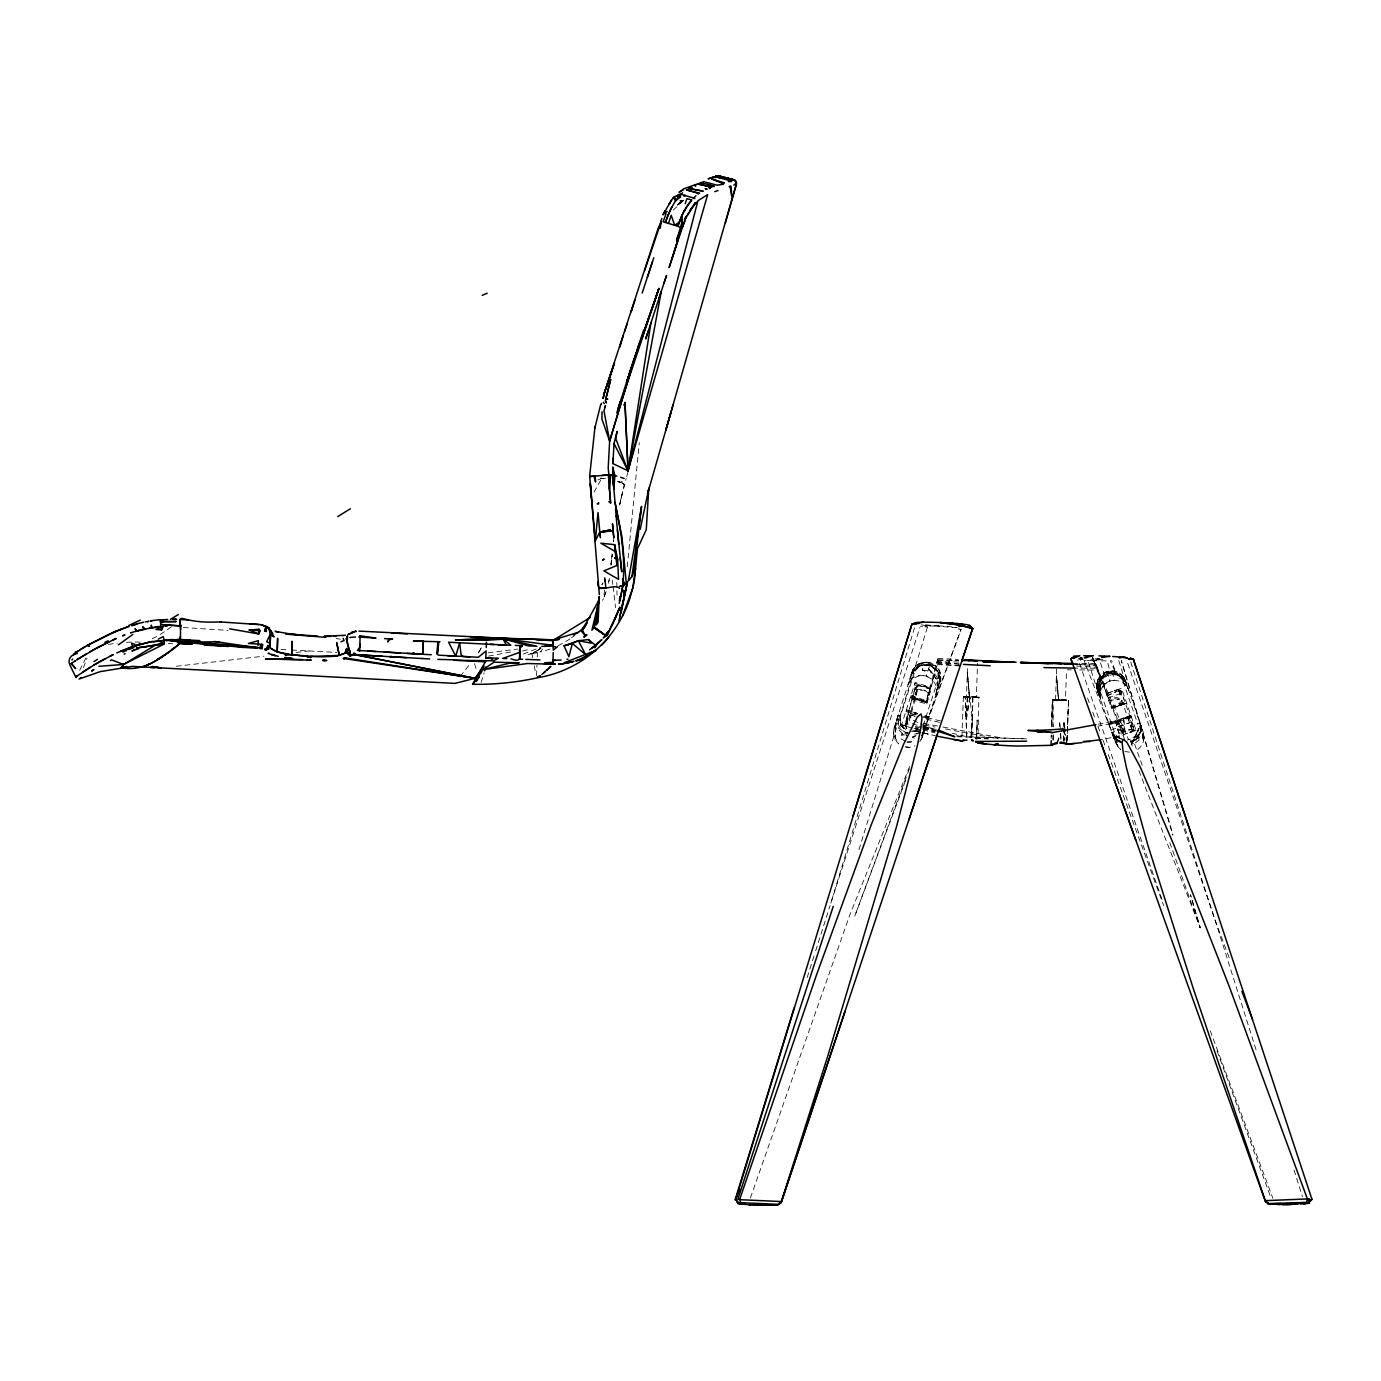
<?xml version="1.0" encoding="UTF-8"?>
<svg xmlns="http://www.w3.org/2000/svg" width="1381" height="1381" viewBox="0 0 1381 1381"><rect width="100%" height="100%" fill="white"/><g stroke="black" fill="none" stroke-linecap="round" stroke-linejoin="round"><path stroke-width="0.75" stroke-dasharray="5 3.75" d="M1131.125 727.545L1131.816 721.918M905.09 725.422L915.275 687.255L905.297 723.506L906.834 728.478M1114.053 696.991L1121.199 698.7L1131.522 728.719L1132.247 723.212M971.516 737.627L972.638 696.628L978.905 697.146L977.955 739.008M971.896 736.574L972.966 697.578L979.44 697.336M906.868 716.912L907.49 724.421L907.835 722.884L905.297 723.506M1051.01 745.533L1051.338 735.158L1050.958 741.373M1059.262 700.53L1052.443 699.822L1051.562 726.734L1052.443 699.822L1058.934 699.58M1050.941 745.343L1051.286 735.003M976.747 738.576L977.178 719.933L976.074 739.767M536.57 675.896L536.933 665.331M537.244 656.89L537.399 652.661L532.013 653.627A260.06 260.06 0 0 1 524.78 655.112M961.936 736.712L963.351 696.784L965.129 696.525L969.842 696.525L972.328 720.502L971.275 736.418M967.46 668.646L966.458 696.887L976.35 697.215L977.558 663.104M1051.476 726.838L1052.443 699.822M1067.116 740.147L1068.531 700.374L1055.533 699.925L1056.758 665.797M1063.353 740.648L1063.784 728.685M1063.853 726.699L1064.009 722.712L1062.61 726.648M1063.629 741.459L1064.061 729.496M1064.13 727.494L1064.285 723.506L1061.523 731.447M1052.926 726.751L1052.874 699.684L1065.442 700.271L1066.512 670.009M1099.483 687.082L1100.225 685.269L1100.674 699.994L1100.243 685.356L1102.366 682.041A14.863 14.828 -19 0 0 1099.483 687.082L1099.518 696.611A14.863 14.828 -19 0 1 1098.983 688.946L1102.366 682.041M1061.713 699.666L1068.531 700.374L1066.84 744.359L1065.562 733.932M1068.531 700.374L1066.771 744.169L1065.511 734.416M907.352 718.31L907.887 725.577L908.301 724.231L905.556 724.248M916.984 668.542L919.901 665.366L929.741 665.279A12.377 12.36 17.8 0 1 937.768 680.816L940.081 681.731C946.675 663.795 916.829 654.231 911.771 672.668L914.187 673.272A12.377 12.36 17.8 0 1 929.741 665.279L935.576 665.728L939.184 670.268L940.789 675.827L940.133 681.575L922.353 737.126L919.539 742.201L922.387 736.971M1141.569 729.617L1140.568 724.542L1140.585 732.293L1134.233 743.013L1131.626 744.204M909.285 720.934L916.328 694.695L915.448 692.899L917.208 691.139L923.803 690.017L929.05 694.798C934.523 686.616 920.385 682.991 915.171 687.306M896.77 721.883L897.477 717.343M976.384 738.386L977.368 720.468M967.235 696.49L965.975 719.415L966.7 739.232M1123.046 676.414L1125.342 681.213L1115.693 672.582L1106.664 671.736C1099.138 674.204 1094.494 683.25 1097.791 690.707L1100.087 677.967L1106.664 671.736C1114.122 669.025 1123.098 673.376 1125.55 680.919L1123.15 681.593A12.377 12.36 -19 0 0 1101.002 678.986L1098.292 684.872L1099.794 681.489M970.808 737.454L972 719.553M627.285 566.814L639.282 442.714M612.042 553.936L611.058 564.018A457.853 457.853 0 0 1 611.731 556.232M1139.36 739.871L1132.023 745.395L1130.815 741.856L1138.22 737.989L1140.568 730.653L1140.033 722.988L1137.651 723.661A12.377 12.36 -19 0 1 1137.599 731.826L1139.135 728.529L1134.647 736.47M903.899 728.374L900.654 725.491L900.844 723.782L906.109 730.031L900.654 725.491L899.411 715.323L897.65 717.55L898.22 715.03L900.619 715.634L900.153 721.106A12.377 12.36 17.8 0 0 903.899 728.374M935.973 694.539C940.616 680.091 921.766 669.302 910.873 679.193L920.557 675.326L926.323 675.982L931.381 678.796M894.974 739.387L895.233 724.3L895.423 738.024L898.599 743.927L894.974 739.387L893.386 733.812L894.042 728.063L911.823 672.512C914.913 662.811 927.825 659.151 935.576 665.728M935.938 694.66L936.594 688.912M938.579 684.769L937.302 690.396A14.863 14.828 17.9 0 0 937.992 686.599L936.353 679.089L934.143 675.913L932.348 675.81M893.386 733.812L894.094 727.908M958.759 662L938.01 661.844L937.82 658.892M613.906 537.641L613.371 541.766L614.01 537.658M604.654 589.98L603.497 598.353A93.131 93.131 0 0 1 602.634 600.321M1099.88 695.42L1100.243 685.356L1098.741 692.813M611.127 564.708L612.594 554.351M610.954 565.312L612.456 554.851M936.283 693.607L937.561 685.908M938.441 659.911L958.725 660.636M940.133 681.575L939.184 670.268L939.494 683.578L940.789 675.827L936.042 669.716L938.51 672.34L939.563 676.069L936.801 670.596M969.842 696.525L965.975 719.415L965.129 696.525L977.455 696.956M970.17 697.491L966.251 720.226L967.011 740.13M1097.791 690.707L1100.087 677.967L1107.89 675.257L1115.693 672.582L1125.342 681.213M939.494 683.578L939.909 681.437A12.912 11.186 -64 0 1 939.408 684.096A12.912 11.065 -64.6 0 0 939.857 681.42L939.494 683.578L939.719 682.577M609.435 578.311L608.331 583.87M1128.674 720.416L1130.279 717.464M1117.384 746.241L1120.716 749.486L1115.192 742.149L1097.394 690.448L1096.618 684.717L1098.102 679.124L1101.606 674.515L1106.613 671.598L1112.361 670.803A14.863 14.828 -19 0 1 1125.498 680.781L1143.295 732.465C1145.609 739.387 1142.311 747.794 1135.458 750.625M608.814 581.729L609.159 580.175M1128.053 718.638L1129.762 715.979M896.839 720.347L897.633 716.843M621.882 494.743L619.672 504.566L626.145 478.534M917.571 689.602L916.328 694.695L914.878 695.247L915.827 696.663M908.715 719.311L917.157 688.429M928.36 697.612L926.72 703.93L914.757 700.737M926.72 703.93L937.785 662.707M1096.618 684.717L1098.102 679.124L1097.394 690.448L1099.742 689.654L1099.155 684.182L1099.742 689.654L1114.225 731.723A12.377 12.36 -19 0 0 1119.283 738.127L1116.055 736.487L1124.479 739.974M914.153 698.941L926.099 702.135L937.82 658.892M926.099 702.135L930.259 688.705M1125.498 680.781L1120.733 674.653L1106.613 671.598L1097.377 682.697L1097.999 692.174L1097.515 689.844L1100.502 679.089L1095.15 660.791L1092.198 660.739L1102.953 659.445M626.732 476.514L627.889 472.44M481.14 682.404L484.058 672.789M914.533 627.699L830.723 903.537L919.901 627.613M858.965 849.695L927.859 625.8M807.16 977.489L815.032 952.838M815.688 950.784L830.102 905.591M909.337 680.298L913.773 670.148M914.187 673.272L900.619 715.634L900.654 725.491M919.176 663.847L911.184 674.515L911.581 673.565M920.264 730.756L901.603 724.766L915.154 682.404L930.501 687.306M924.735 662.259L918.503 665.935L911.823 672.512A14.863 14.828 17.8 0 1 930.501 662.915L927.497 672.323L922.249 670.044L923.872 664.969M926.323 675.982L926.737 674.67M921.921 700.892L925.978 701.427L910.631 696.525M906.972 742.633L911.167 741.977L912.789 736.884L916.155 735.158M923.078 725.698L937.768 680.816M921.817 735.089L922.888 731.688M959.105 627.889L958.638 629.253L961.072 629.322L921.99 736.505M1057.363 743.358L1060.815 733.432M750.418 1197.879L849.867 914.74L909.993 765.626M1057.035 742.426L1059.831 734.537M909.388 768.751L854.718 916.242L906.126 778.919M923.63 730.359L961.072 629.322M922.025 735.797L925.771 726.406M83.43 667.61L87.055 658.098M606.121 591.5L603.497 598.353L603.911 597.369A92.423 92.423 0 0 0 606.121 591.5A92.959 92.959 0 0 0 606.432 590.533M624.16 485.249L622.244 483.074M923.716 730.514L925.943 725.905L923.475 728.823M911.184 674.515L914.636 667.455M1121.838 692.951L1119.922 695.006L1118.023 689.482L1114.122 690.828L1118.109 689.758L1121.165 691.018L1134.025 728.357L1132.506 731.533L1128.208 733.035L1133.266 729.979L1133.939 728.098L1131.074 727.39M1102.746 676.845L1098.292 684.872L1104.213 673.272L1102.728 675.792M1102.556 686.633L1100.519 690.811L1104.61 683.198L1102.556 686.633L1107.217 682.231M1134.699 737.609L1139.135 728.529L1133.249 740.268M924.545 729.22L925.235 727.839M79.649 670.303L86.088 657.632M1098.292 684.872L1104.213 673.272M480.881 648.707L477.636 654.162L481.727 647.102M937.958 658.478L958.328 659.445M910.442 680.54L907.628 685.597L910.442 680.54L914.982 676.914M1139.998 736.764L1138.496 739.215M594.037 492.154L601.823 478.154L605.603 478.724M923.751 728.995L926.565 723.937A14.863 14.828 17.8 0 1 923.751 728.995L925.943 725.905M924.079 731.723L921.265 736.781L923.492 733.553M603.065 582.851L601.84 584.664L602.461 583.749M914.688 690.535L918.313 685.511M1139.29 734.191L1140.585 732.293L1140.568 724.542M1100.502 679.089L1097.394 688.359L1097.377 682.697L1100.502 679.089L1093.666 660.757L1098.568 658.892A30.606 1.744 2 0 0 1099.967 658.944A30.399 1.726 2 0 1 1094.46 658.702L1098.568 658.892M1121.579 692.209L1119.456 693.659M460.201 676.569L469.419 664.641M1080.494 660.308L1082.411 657.908L1080.494 657.736M1142.208 765.35L1134.233 743.013L1131.402 743.582L1140.585 732.293L1130.763 741.718A14.863 14.828 -19 0 0 1139.981 722.85L1140.758 728.581M914.36 689.568L918.227 685.528L922.301 686.581L918.313 685.787L915.275 687.565M905.107 724.49L906.713 722.556L906.385 718.862M938.925 681.282L940.651 679.21M915.327 670.734L919.901 665.366L924.252 664.796M541.093 648.086L532.997 653.472L540.075 652.056L542.56 649.294M1131.402 743.582L1135.769 738.8L1130.763 741.718M1119.249 705.743L1122.46 702.394L1125.446 703.447M1118.645 703.965L1121.855 700.633L1124.928 701.962M1096.652 685.511L1097.446 690.604L1097.377 682.697L1107.269 673.496L1110.341 673.445L1107.355 660.843A33.092 1.916 0.2 0 1 1099.708 660.843L1104.835 675.344L1110.341 673.445M673.151 210.171L684.027 200.107L679.866 200.349M1136.011 730.342L1113.777 738.006L1118.092 747.052L1113.777 738.024L1119.335 736.09L1127.31 729.116L1136.011 730.342L1121.527 688.273L1106.319 693.521M677.398 205.234L684.027 200.107L680.039 201.229M1116.072 723.609L1123.34 718.016L1124.427 729.03L1118.765 733.087L1115.278 720.796L1097.999 724.248M1116.677 725.353L1123.961 719.812L1124.876 730.29L1119.111 734.071L1115.9 722.591L1098.62 726.043M1104.835 675.344L1107.269 673.496L1120.733 674.653L1124.22 679.124L1116.055 673.738L1110.359 660.809L1111.826 660.791L1116.055 673.738L1125.032 680.367L1126.102 682.507L1120.733 674.653L1116.055 673.738M171.537 626.767L159.747 634.846M905.28 725.008L907.11 723.713L906.816 720.14M1133.18 740.803L1135.32 739.353M677.277 204.612L684.027 200.107L678.882 202.99M540.558 648.587L532.427 653.558L540.903 648.103M532.445 653.489L535.569 651.625L533.187 652.989M1120.25 676.914L1117.264 673.807L1107.044 672.84L1114.346 671.201M1130.452 732.258L1135.683 729.375M156.761 636.555L152.152 638.712M1105.784 683.284C1113.483 677.329 1125.739 681.092 1128.778 690.31L1124.583 680.35L1126.758 684.458M1130.815 741.856L1138.22 737.989L1140.844 728.08L1143.485 740.717L1143.451 741.649L1141.258 726.527L1121.286 660.55L1172.901 835.298M1106.509 694.073L1110.22 692.174L1106.371 693.676M1126.672 703.188L1111.446 708.436L1126.672 703.188L1111.446 708.436L1096.013 663.622L1071.708 663.432M597.99 479.967L601.823 478.154M1107.113 695.851L1116.918 691.346L1107.061 695.679M1108.943 723.989L1131.194 716.325L1108.943 723.989L1130.884 715.427L1108.632 723.092M1114.225 731.723L1111.929 732.672L1119.093 745.775M523.347 654.059L540.886 647.119M1107.044 672.84L1112.378 671.339M1130.884 715.427L1125.55 718.016L1131.194 716.325M1111.049 730.083L1129.33 722.971L1131.505 717.222L1109.254 724.87M1107.838 697.923L1123.046 692.692M1110.825 706.64L1126.05 701.41M1111.135 707.538L1126.361 702.308M1118.144 726.596L1132.972 721.486M1130.607 726.043L1133.369 726.475M1120.388 733.104L1135.268 728.184M921.058 732.293L915.517 734.053L918.002 733.294M920.92 665.504L915.482 668.352L918.503 665.935L929.758 665.228L937.699 671.062L938.234 675.344M976.35 697.215L963.351 696.784M1062.472 700.443L1055.533 699.925L1065.442 700.271M905.591 746.966L909.423 747.397L914.999 745.809M522.536 650.986L530.632 649.018M1107.424 673.928L1110.134 673.324M1119.628 735.987L1100.933 739.715M1109.841 680.937L1114.467 680.298L1114.847 678.036L1112.465 674.463L1103.782 677.45L1099.725 683.854A14.863 14.828 -19 0 0 1099.034 695.195L1098.258 689.464M488.598 656.13L513.577 651.435M915.499 736.366L912.686 736.884L915.413 739.215M927.031 664.727L932.831 664.071M914.671 714.443L909.751 715.323L907.956 712.786M1108.805 700.771L1119.508 698.872M488.132 652.816L517.512 649.07M176.267 666.263L264.03 656.148M296.138 652.436L308.981 650.952M918.451 731.188L914.136 731.654A12.377 12.36 17.8 0 0 916.829 730.963M1113.31 736.66L1119.335 736.09M908.249 732.431L905.453 732.69L907.835 733.691M911.374 731.723L916.673 731.309M1055.533 699.925L1058.502 699.753L1056.396 675.844L1058.502 699.753M1079.666 657.908L1081.893 657.805M943.188 626.059L926.979 625.99L921.438 624.764M956.843 736.746L1026.635 738.835L966.735 736.694L952.217 733.259M1072.122 664.624L1096.428 664.813M1072.847 668.093L1097.619 668.266M1079.649 669.923L1098.24 670.061M1062.041 700.633L1066.753 700.616L1054.428 700.202M937.423 660.153L958.224 660.463M969.41 696.715L967.321 672.685L969.41 696.715L963.783 696.628L966.786 696.784M1067.271 669.785L1071.397 669.854M1054.221 699.58L1066.546 699.994M977.662 697.578L963.903 696.956L969.6 697.267L967.321 672.685L969.6 697.267M975.728 738.3L988.589 738.8M975.452 738.317L987.864 738.87M280.964 649.484L289.527 649.933M291.65 650.037L336.74 652.402M168.292 643.529L172.608 643.77M1058.692 700.305L1056.396 675.844L1058.692 700.305L1052.978 700.012L1053.116 726.924M1075.954 664.485L1096.704 665.625M956.964 627.751L923.095 625.075M601.978 478.551L603.704 478.655L600.562 478.171L603.704 478.655M1078.82 658.72L1082.842 658.961M1090.886 659.462L1098.171 660.826L1095.15 660.791L1096.928 659.825L1089.35 660.67L1074.781 658.478M1076.49 666.039L1097.291 667.316M936.681 662.794L961.418 664.296M937.302 664.572L962.039 666.074M929.758 665.228L926.168 665.003A13.344 11.462 17.9 0 1 929.655 665.694A13.344 11.428 17.7 0 1 932.796 667.161L929.758 665.228L938.51 672.34M939.149 625.869L924.528 624.782M183.276 627.492L228.055 630.409M936.939 661.844L961.435 664.226M937.544 663.622L962.056 666.005M1114.795 738.835L1112.465 734.226L1117.229 740.337L1121.096 740.734M1112.896 673.341L1117.264 673.807L1121.976 679.089M922.249 670.044L928.015 670.7L935.938 675.602M907.317 741.528L911.167 741.977M336.204 638.609L340.347 639.127M1116.797 690.983L1122.736 691.76M920.385 626.163L922.56 626.456M947.211 626.232L957.119 627.613M1112.465 674.463L1117.074 675.102L1120.112 678.503M912.582 730.066L919.919 731.447M1124.894 751.523L1129.503 752.162M905.608 746.862L909.423 747.397M915.482 727.597L918.866 728.08M914.136 728.339L917.536 728.892M923.526 727.632L933.176 729.237M915.43 726.561L925.201 728.219M914.36 684.924L926.358 687.048L929.016 691.916M924.459 725.094L934.989 727.045M945.519 728.995L998.135 738.731M923.906 723.489L940.754 726.63M942.86 727.027L1001.829 738.024M910.355 697.422L925.684 702.342L910.355 697.422L925.684 702.342L934.73 674.083A14.863 14.828 17.7 0 1 937.889 688.584L937.958 684.648M925.978 701.427L914.395 697.975M1118.075 730.376L1125.429 731.913L1115.9 722.591M911.805 698.458L914.688 696.922L918.123 700.012M617.635 481.624L620.397 482.314L618.049 481.572M915.517 730.842L920.057 731.844M1112.465 734.226L1117.229 740.337L1121.268 741.269M940.547 720.951L923.44 716.791M939.443 722.349L924.062 718.569M906.109 710.645L917.312 714.236M924.977 716.031L928.809 716.929L924.735 715.617M923.665 727.804L936.094 730.704M956.809 735.538L963.023 736.988M936.542 736.09L919.901 732.016M935.628 729.341L923.181 726.406L936.37 729.254M922.94 729.928L935.041 732.862M922.56 728.823L934.678 731.792M910.286 713.269L919.055 715.617M910.908 715.065L915.292 716.238L910.355 717.102L908.456 714.27M901.603 724.766L907.576 726.371M915.534 728.495L921.507 730.083M1114.571 698.475L1121.786 700.409M1117.574 728.892L1125.083 730.912L1115.278 720.796M1097.999 692.174L1087.969 660.619A31.59 1.813 0.2 0 1 1084.033 660.481L1114.156 738.248L1114.432 737.178L1122.598 743.358L1116.228 739.042L1111.929 732.672L1117.229 740.337L1121.113 741.424M924.131 733L928.205 734.14L923.233 732.534M1132.178 726.803L1133.628 727.217M925.063 715.807L928.809 716.929M923.561 727.925L935.438 731.619M1117.229 740.337L1119.421 741.027A14.863 14.828 -19 0 1 1111.878 732.534L1114.795 737.523L1119.421 741.027M914.843 683.405L926.358 687.048M930.103 688.86L926.271 687.634L930.242 689.257M910.925 695.627L926.254 700.53M906.402 709.748L916.587 713.01M924.459 716.515L928.533 717.827M905.832 711.543L916.017 714.806M922.629 716.929L928.239 718.724M923.095 726.561L935.006 730.376M912.323 699.943L915.31 698.682L918.745 701.807M912.237 723.679L917.813 725.543M919.677 726.164L925.253 728.029M899.221 730.256L903.191 734.347L907.162 735.797L902.829 730.722L898.565 728.219L898.254 714.875A14.863 14.828 17.8 0 0 902.829 730.722L907.887 733.535M619.223 481.676L623.452 483.574L617.877 481.468M924.2 723.178L926.513 724.093L925.512 726.475L925.356 723.644M1120.785 742.598L1115.33 740.302L1113.155 736.194L1113.949 737.575M1121.148 738.887L1116.055 736.487L1123.323 740.009M1118.023 689.499L1121.182 691.07M913.342 720.261L918.658 722.919M920.437 723.799L925.753 726.475M905.401 741.304L900.326 738.507L901.966 733.415L903.675 737.368M903.174 734.347L904.4 735.106M1119.594 690.258L1121.268 691.329M623.194 483.592L624.402 484.627L623.746 487.148A458.855 458.855 0 0 0 619.62 504.876M927.928 662.5L932.279 666.402M928.498 669.181L934.471 674.86M1118.334 690.379L1123.582 698.009M928.567 693.4L923.457 689.015L916.742 689.775L914.982 691.536L915.24 694.936M1118.593 691.121L1124.048 699.407M934.488 668.076L937.699 671.062L938.32 678.106M1131.781 725.629L1133.715 727.442M1123.599 682.956L1126.603 686.219M911.287 674.187L912.133 675.24M928.619 668.801L931.519 672.357M1121.251 677.139L1126.033 683.181L1128.277 688.843M1120.733 674.653L1126.102 682.507M1122.321 676.172L1124.358 681.247L1121.251 674.549M1115.158 737.368L1113.086 732.189L1116.228 739.042M934.143 675.913L936.353 679.089M1113.777 738.024L1114.847 740.233M905.004 725.163L906.747 728.495M1124.807 739.853L1092.544 657.511L1128.588 739.646M1092.544 657.511L1124.462 736.349M1125.722 681.679L1126.292 683.077M1138.911 770.719L1200.21 927.825L1190.508 894.733M1229.176 957.603L1215.643 921.8L1126.741 660.273M1210.222 1030.744L1272.868 1198.276M1217.024 1050.924L1271.159 1198.276M1087.572 698.044L1089.782 704.103M1092.734 712.164L1094.96 718.206M1097.912 726.268L1100.122 732.31M1103.074 740.371L1105.301 746.413M1108.253 754.475L1163.665 905.643M1169.759 842.514L1200.21 927.825L1190.508 894.923M1161.991 899.394L1078.388 660.187A29.277 1.674 0.2 0 1 1077.439 660.118M1123.15 681.593L1137.651 723.661M1122.788 704.275L1115.106 706.675M1106.664 671.736L1108.494 677.053M1109.392 679.642L1109.892 681.109M1129.969 739.37L1130.383 740.613M1130.728 662.034L1215.643 921.8L1257.107 1053.082M1118.765 660.636L1125.032 680.367M1294.014 1169.983L1302.438 1196.654M1098.983 688.946L1099.932 697.837M1140.758 725.111L1172.918 834.745M1140.033 722.988L1141.466 728.098M474.563 663.657L476.359 669.854M1097.774 691.311L1098.188 692.761M1140.274 723.696L1141.724 728.771M1099.017 694.747L1099.518 696.611M1140.395 728.685L1139.877 725.888L1140.568 730.653M1097.066 684.855L1098.603 690.12L1096.911 682.939M532.013 653.627L532.755 657.701M534.257 665.832L535.742 673.945M1098.516 693.314L1097.86 689.551M1064.509 726.613L1064.009 722.712L1064.112 726.786M1065.303 731.844L1064.285 723.506L1064.371 727.563M612.301 580.193L612.801 584.439M613.06 586.545L615.563 607.726M1059.848 723.437L1060.47 731.309M1060.625 733.294L1061.402 743.133M1059.503 722.47L1059.814 726.423M1060.453 734.312L1061.074 742.201M912.772 670.286L912.979 672.961M1100.243 685.356L1100.64 699.856M1064.164 728.823L1064.458 741.027M1064.423 729.582L1064.647 739.698M1097.377 682.697L1097.515 689.844M616.789 582.402L616.91 588.738M616.944 590.861L617.014 595.09M1053.185 734.796L1053.271 744.635M1052.978 735.348L1053.047 743.962M108.374 644.461A160.852 160.852 0 0 1 117.368 643.149M126.431 642.338A160.852 160.852 0 0 1 140.569 642.113M621.364 481.503A1083.377 36.251 -0.8 0 1 622.486 482.021M574.997 635.243A92.769 92.769 0 0 1 571.665 637.694M569.956 638.885A92.769 92.769 0 0 1 555.628 646.774M550.087 649.018A92.769 92.769 0 0 1 540.057 652.056M911.046 675.033A12.912 11.083 -80 0 1 912.185 672.409M919.228 732.603A14.863 14.828 17.8 0 1 913.652 734.191M1136.39 734.312A12.377 12.36 -19 0 1 1127.259 739.974M967.529 697.336L966.251 720.226L965.354 697.163L967.529 697.336M895.768 722.66L895.112 728.408L896.752 723.316L895.768 722.66M926.979 625.99L924.907 626.75L927.445 627.026L926.979 625.99M531.633 653.696L530.753 653.783L531.633 653.696M917.536 713.563L911.943 711.767L917.502 713.666"/><path stroke-width="1.5" d="M180.479 636.14L179.288 640.801A5.852 1.036 -49.7 0 1 180.376 639.558C181.809 604.291 170.398 624.505 219.821 621.899L221.029 621.985M557.596 646.653L553.28 650.123L552.935 639.783L502.719 638.592L455.506 639.904L486.492 640.283L511.263 638.678L358.974 631.1M511.022 658.806C527.197 665.279 514.664 647.499 522.242 645.687L520.965 646.878L522.242 645.687L515.268 645.41M553.367 646.049L541.835 646.36M573.322 634.984L578.881 632.135L553.211 639.973L553.349 646.722L555.455 646.74M602.047 411.762L601.892 419.013L609.642 441.091L608.192 468.228L608.986 474.84L611.766 474.788L608.331 475.047L610.609 502.908L609.176 501.752L610.609 502.908L609.435 488.978L610.437 474.788L601.736 475.427M616.875 476.117L612.612 474.874L612.801 467.296L614.908 475.513L613.889 488.632L615.011 502.649L621.864 536.398L626.301 583.127M553.004 660.981L553.211 652.505M609.435 488.978L609.781 474.943L611.144 474.788L589.704 476.514L599.319 594.538M359.906 643.839L359.681 651.211L358.559 650.486L431.235 654.767M519.826 645.6L519.498 658.996L522.605 659.272M76.939 675.844L75.972 677.536L69.775 664.744A7.423 7.423 0 0 1 73.59 654.698L76.266 652.195M346.614 638.902L350.084 653.593L346.873 641.872L347.563 635.83L346.217 639.248L347.132 637.193M693.763 205.268L694.574 203.801L689.689 211.051M299.401 655.595A42.12 7.129 3.9 0 0 306.979 656.234L310.76 657.684L310.811 656.441L339.294 655.423L336.688 642.631L339.346 655.423L345.941 652.557L346.786 653.23L346.666 648.535L345.043 653.265L337.119 655.837M422.914 654.301L423.328 640.853L413.385 641.077L439.987 641.751M486.457 642.165L486.25 647.534M519.705 658.841L519.929 645.756L520.188 649.001M696.645 202.247L695.351 203.594L695.006 202.61L695.092 203.87L696.387 202.506M553.367 644.703L544.494 646.446M180.738 629.373L179.737 619.517L188.282 619.931M423.328 640.853L422.776 654.283L407.015 653.386M269.865 647.344C277.771 655.871 301.351 654.991 314.592 656.614A40.826 7.371 3.9 0 0 322.032 656.821L331.785 656.441A31.677 5.938 4.1 0 0 337.292 655.871M360.113 635.761L358.905 637.073L376.012 638.108L360.113 635.761L359.82 647.188L357.386 650.451M552.952 662.379L544.839 662.742L552.866 663.519L552.987 661.689M269.968 647.206L270.641 631.894L270.831 634.103L268.812 627.992L270.693 633.275L269.882 647.879L277.167 651.849L277.65 638.315L277.236 651.867L288.715 654.197L285.125 654.922L292.151 654.68A43.07 7.129 3.9 0 0 299.47 655.543M648.276 331.008L645.687 338.949L661.292 291.374L628.044 470.835L615.736 438.519L617.117 431.442L614.027 443.594L628.044 470.835L697.923 200.746L707.676 194.617L628.044 470.835L612.905 463.584L613.216 458.129M259.041 629.235L260.129 630.703L258.765 633.965L249.201 630.012L259.041 629.235L258.765 633.965L229.695 628.821M612.905 463.584L614.027 443.594M437.156 653.524L437.829 642.424L437.363 654.715L438.83 641.699M614.977 502.356C621.933 535.517 628.234 570.785 619.171 603.411M269.468 629.771L269.796 632.446M258.057 645.428L258.351 640.68L248.425 643.46L258.143 644.047A12.377 1.985 3.2 0 1 261.613 644.34L262.701 644.461L262.097 647.188L259.732 647.965L262.511 645.842L261.596 644.34M152.238 666.402L154.43 667.627L149.925 667.403M272.834 654.439L275.337 655.699L270.693 654.352L278.254 656.32M671.736 259.663L681.575 227.623L681.679 216.144L684.32 210.706A37.166 10.893 -72.6 0 1 687.962 204.768M599.958 533.946L600.114 531.961L612.819 530.546L613.872 537.71L612.508 523.796L613.181 530.753L600.114 532.013L612.836 530.667M731.205 181.567L731.291 180.479L728.391 181.498L731.205 181.567L732.448 180.1L729.392 179.202M1310.327 1199.899L1310.206 1201.401L1311.95 1199.312L1133.266 659.03M619.827 596.73L619.465 601.167L622.986 585.682M589.635 476.203L594.918 427.782L600.631 404.788M673.082 404.909L648.293 491.204L648.656 489.685L646.273 529.7L637.452 548.706L634.552 578.535A117.558 117.558 0 0 1 632.912 587.529L629.563 599.475A117.558 117.558 0 0 1 545.443 676.207L536.484 678.019A281.103 281.103 0 0 1 480.553 684.32L472.492 684.303L485.611 661.378M600.114 531.961L610.402 529.924L599.786 532.065L595.315 540.851L598.025 512.575L600.148 535.845M607.312 632.843L607.036 635.519L603.221 638.022L608.52 631.065L606.052 634.552M616.893 565.502L617.583 558.925L614.597 544.666L600.873 543.199L615.339 551.623L616.893 565.502L603.877 570.854L618.567 579.381L617.583 558.925M599.026 597.99L599.199 596.471L598.094 622.089L596.212 624.937L599.026 597.99L594.382 627.354L591.897 630.254L599.25 599.717L582.23 629.943L583.075 632.757L580.952 630.392L579.364 631.41M1131.678 659.151L1133.473 659.203L1130.159 658.185M1133.473 659.272L1132.144 658.841M238.274 647.085L257.764 648.293L257.902 647.378L189.473 641.595L178.373 642.217L172.228 639.541L150.08 641.854L128.053 648.138M633.672 573.339L641.526 506.482L628.269 581.125M629.201 580.055L631.963 576.429L641.526 506.482M635.588 568.143L632.826 587.909L622.52 616.03M1267.896 1203.645L1306.495 1202.35L1307.341 1198.794L1229.194 986.345L1173.574 844.24L1140.43 767.439L1126.861 742.253L1123.046 739.163L1122.114 742.46L1123.202 752.231L1126.516 768.06L1147.922 845.379L1193.08 987.95L1265.583 1201.556L1268.138 1203.783L1273.109 1204.267L1309.447 1202.989L1305.321 1203.075M306.668 659.859L310.846 660.118L265.497 658.927L302.543 659.548M660.187 228.366L661.275 221.374L644.599 270.693M628.044 470.835L625.041 402.354L624.074 405.341L624.989 404.219L628.044 470.835L650.865 323.085M778.694 1204.37L740.579 1202.661L739.75 1199.174L816.447 975.107L871.169 824.975L903.847 743.755L917.226 717.136L921.006 713.891L921.956 717.412L920.885 727.787L917.64 744.549L896.597 826.425L827.771 1056.068L781.094 1202.368L778.487 1204.664L767.491 1205.25A21.181 1.346 1.7 0 1 760.568 1205.164L758.152 1205.112M553.091 640.249L553.367 644.029M589.67 476.618L595.159 475.927L595.591 481.969L593.882 475.979M346.873 641.872L347.546 638.16M437.604 643.201L437.898 641.647M603.255 398.436L603.808 395.38L602.945 398.419M640.197 529.389L648.949 488.045M264.634 649.312L266.706 650.123C261.182 648.949 270.676 649.07 267.966 645.497L266.913 648.138L269.053 645.894L267.966 645.497M618.93 620.932L627.406 582.109L623.711 585.354L624.885 584.387L622.538 578.725M619.706 617.031L627.406 582.109L621.087 612.698M601.167 404.305L601.46 403.321M673.79 197.518L673.531 198.657L674.722 197.448M605.137 406.998L605.482 405.582L603.98 411.003L609.642 441.091L639.023 344.093M346.027 658.236L343.144 658.392L475.047 678.313L480.933 673.186L484.04 666.005L475.047 678.313L454.936 683.388L132.144 666.402L100.364 671.598L79.08 679.02M670.993 412.125L665.866 429.992L736.177 184.415L735.296 184.605M616.789 413.023L619.379 404.443L618.084 408.569M709.42 188.731L710.507 184.95M725.405 222.773L736.436 184.415A3.711 3.711 0 0 0 733.881 179.823L717.861 175.784L720.778 176.06A7.423 7.423 0 0 0 713.942 177.528L714.978 176.682M406.618 657.667L357.627 654.767L375.045 655.82M633.914 572.856L633.465 573.616L634.155 572.252M609.642 441.091L633.965 359.561L629.045 374.7L658.944 288.422L620.19 404.374L620.276 401.698L619.637 403.684M484.627 670.855L485.801 667.006M794.092 1007.888L735.175 1199.726L736.038 1200.21M911.995 624.385L914.895 622.986A26.17 1.674 2.7 0 1 923.337 622.21L911.909 624.195L735.538 1200.037M852.992 816.033L911.909 624.195M677.536 240.95L669.112 267.586L682.197 227.934A33.213 10.375 -73.4 0 1 684.924 220.511L686.029 216.368L684.441 219.959L694.557 204.405M260.819 624.626L265.998 626.681L266.429 631.497L264.531 631.186L265.998 626.681L261.63 624.747L219.821 621.899M739.698 1189.093L735.521 1199.519L737.575 1201.107L737.834 1203.438L740.579 1202.661M608.106 382.554L614.459 362.91L603.618 395.19L658.202 228.193M620.846 343.282L619.568 347.201L623.401 335.428M619.499 404.098L643.598 330.128M627.25 323.655L624.678 331.509M632.377 307.963L631.1 311.882L634.949 300.109M668.525 223.377L671.183 215.229L674.688 225.31L679.21 222.203L681.644 216.23A37.149 11.341 -73.1 0 1 684.303 210.637M833.261 906.333L737.834 1199.243L739.75 1199.174M642.182 293.014L652.505 261.63M658.685 299.297L666.505 275.51L663.898 283.45M647.344 277.322L653.8 257.712M908.853 820.003L937.25 734.606M961.608 661.413L972.621 628.614L969.79 625.507L972.621 628.7L781.145 1202.73L845.068 1011.306M603.618 395.19L611.921 370.764M685.2 203.698L686.892 198.726L691.829 199.882L687.962 204.63M263.719 625.507L268.829 628.131L272.575 633.447L271.85 635.502L274.094 636.917L269.709 629.339L270.641 632.066M679.21 222.203L677.778 226.277L663.104 221.771L666.091 213.744M660.722 221.685L661.879 218.371M684.941 220.563L682.197 227.934L677.778 226.277L681.644 216.23L681.903 223.118L676.569 240.121L681.575 227.623M586.131 625.006L582.23 629.943L584.819 634.915L583.921 637.262L586.977 634.915L584.75 634.846L580.952 630.392L587.374 622.745M614.562 619.827L619.862 607.398L614.562 619.827A68.618 68.48 29.1 0 1 610.782 627.44M389.01 638.885L387.785 641.941L389.2 639.679L392.601 639.092L384.574 638.626M658.409 228.089L661.275 221.374M971.05 627.941L958.863 624.92L958.397 626.007L960.831 626.301L955.807 623.487A27.482 1.761 2.7 0 1 962.194 624.091A26.101 1.674 2.7 0 1 969.307 625.973M685.528 218.509L686.322 216.765M619.862 607.398L607.036 635.519L612.784 623.694M161.594 629.909L163.286 626.387L155.949 629.477L161.594 629.909L160.559 623.849L167.049 626.163L165.789 626.232L163.2 624.816L180.859 625.99L179.772 622.9L180.859 625.99L179.616 625.973M667.161 211.379L663.001 214.676L671.787 199.675L669.664 203.231M268.518 648.863L268.725 649.346M687.255 215.488L688.86 212.45M663.001 214.676L665.159 210.689M672.426 198.778L673.082 197.621A7.423 6.145 43.3 0 1 679.124 196.378L680.678 196.844L675.602 200.797A37.149 10.927 -72.6 0 0 671.943 207.064M1265.531 1201.884L1070.931 659.1L1073.762 656.389M476.6 681.006L479.328 676.189L475.996 681.04M555.732 660.325L553.108 660.394L553.418 661.413L553.453 660.394L561.169 660.014M631.963 576.429L632.826 574.997M478.517 677.553L479.034 676.707L473.062 683.975M390.84 656.752L429.715 658.944M594.831 647.827L597.317 643.995A65.442 65.321 21.1 0 0 601.857 639.541L589.566 649.899M1050.941 745.343L1018.332 746.051A418.201 417.355 -19 0 1 993.975 744.791L977.627 742.978L985.896 744.066M733.829 185.089L736.297 183.034L735.935 181.602M675.551 200.884L674.826 198.104L675.602 200.797L679.642 195.843L677.07 195.55M668.715 204.44L670.148 202.455M75.644 676.88L95.41 664.123L113.277 654.577L109.669 656.355M1087.969 656.182L1086.933 657.632L1084.327 657.719L1093.441 655.768L1083.705 655.716M189.49 644.185L179.737 643.615C162.906 656.752 144.418 672.547 121.2 667.662L123.53 664.468L155.932 644.841L164.339 643.96L123.53 664.468L98.862 666.298M267.672 646.843L268.57 645.687L265.808 649.001M595.884 628.528L605.379 635.415L594.382 627.354L603.877 634.242L595.591 628.89M259.024 624.454L249.616 623.832M953.339 739.491L961.987 740.958L936.542 736.09M347.511 651.331L345.941 652.557M677.398 198.363L679.124 196.378M351.085 655.233C348.271 656.476 351.792 655.457 348.012 654.145L349.928 654.801L347.701 652.678L349.169 655.077L355.28 654.767L475.047 678.313L344.818 657.857M582.23 629.943L584.715 627.147M74.056 653.869L73.59 654.698L77.388 653.334M1070.931 659.1L1072.295 657.822M682.559 192.839L680.143 195.308L678.088 194.479M549.051 668.145L550.829 666.384L541.818 674.48M1076.179 656.527L1073.072 658.461L1079.821 655.785L1074.746 656.13M260.18 648.5L262.097 647.188L261.441 645.721L260.336 645.618L260.18 648.5A8.614 1.398 3.2 0 1 262.373 648.794M695.92 195.826L693.4 198.243L694.885 198.571M354.296 631.98L351.913 631.928M546.928 670.268L547.912 669.336M346.562 651.884L345.112 653.213L346.666 648.535L347.097 651.504M143.175 667.006L150.063 663.726L143.175 667.006L145.298 666.091M422.396 658.547L421.688 658.513M543.89 672.875L544.908 672.029M147.474 665.072C152.704 663.381 183.483 643.425 178.339 643.149L192.235 644.34M81.583 677.691L80.202 678.088L81.824 677.501M593.795 651.539C601.719 646.55 575.929 663.139 575.67 660.774A69.085 68.86 -71.1 0 0 583.731 657.494A71.277 71.035 -70.3 0 0 586.787 655.923L596.143 649.778L579.916 660.273M132.835 634.466L118.403 644.841M1311.605 1199.122L1308.877 1201.677L1308.239 1200.244M199.865 640.611L179.34 639.507L166.169 640.491L164.08 639.921L163.251 636.589L158.245 639.144M70.983 663.691L75.644 668.577L71.536 663.312M71.519 663.329L75.696 660.532L74.712 661.188M483.039 669.664L493.949 662.19L519.187 662.776L510.746 662.897L483.039 669.664L527.559 663.501L554.04 664.278L544.338 664.037M266.688 649.329L267.897 648.5L265.67 649.726M1051.373 744.998L1052.546 744.238M76.283 652.195L85.812 646.256L80.184 649.64M169.155 651.884L157.313 659.704L160.904 657.511M83.153 671.718L90.162 667.282M453.952 660.222L493.759 660.774L498.437 658.254L485.836 657.667L486.112 650.917L478.309 657.27L463.256 656.493L461.081 654.801L459.666 642.804L455.73 656.096L448.583 642.217L494.105 644.513M552.901 640.473L590.343 617.359M86.036 654.059L76.818 659.807L97.033 647.793L116.28 638.454L112.655 640.042M93.718 665.124L104.87 658.841M171.537 649.519L174.938 647.516M90.058 651.694L109.168 641.664M144.539 647.033L155.932 644.841M588.427 639.576L591.223 643.149L578.38 640.715L564.052 645.825L568.903 656.683L572.373 643.46L578.38 640.715L588.427 639.576L595.677 645.393M135.045 649.415L131.886 651.021L138.566 648.673M437.76 659.376L454.642 659.807M110.307 660.55L111.637 659.876L123.53 664.468M1053.047 743.962L1057.035 742.426M962.35 740.509L964.059 739.802M1120.371 657.183L1119.076 657.77L1123.996 657.304L1112.689 656.476M147.715 621.743L148.803 621.26L145.247 621.899M347.77 634.725L355.935 631.134L354.9 631.48M116.764 652.937L134.975 645.635L152.29 641.457M120.32 651.349L123.997 649.778M116.574 630.996L86.64 645.756L89.506 646.049L87.607 645.203L109.6 634L129.089 626.301L118.473 630.237M591.828 648.362L594.003 646.74M1052.754 744.842L1051.511 745.36M348.478 634.207L355.935 631.134M112.275 632.774L120.596 629.391M124.152 654.111L125.136 653.714M564.156 662.725L592.052 651.849M1053.271 744.635L1057.363 743.358M702.549 183.138L701.255 182.62L714.374 186.314M714.84 191.648L717.999 190.543M683.198 189.007L704.224 181.567M715.479 177.631L718.81 176.475L715.513 176.388L718.275 176.647M391.134 656.268L389.925 656.7L393.844 656.924M730.083 186.383L730.963 186.09L731.809 196.62L730.083 186.383L729.151 186.711M1104.558 656.424L1101.606 657.46L1110.031 656.338A30.52 1.726 2 0 0 1098.913 655.889M717.43 185.261L705.415 182.137M718.137 185.019L723.454 184.26M722.729 183.449L711.698 178.96L724.455 182.862L723.316 183.241M714.409 176.733L708.125 178.857L714.236 176.837M130.66 632.861L130.608 632.878A37.132 3.85 -10.2 0 1 136.909 631.048L138.894 630.53L136.909 631.048L135.027 628.683L137.03 631.013M340.952 641.716L344.093 640.577L343.144 638.385M997.824 743.582L993.975 744.791L997.997 744.066M564.052 645.825L572.373 643.46L585.648 654.698L578.38 640.715M162.906 620.898L160.351 621.588L175.922 621.588L160.351 621.588L160.455 622.624L162.889 622.02M349.756 656.061L354.537 654.801L353.346 653.265L355.28 654.767L353.899 654.301L355.642 654.249L354.313 653.23L356.039 654.749L475.047 678.313M137.461 623.694L143.555 622.244M566.866 645.151L568.264 644.823M123.858 649.83L132.835 647.793L131.54 643.218L134.993 644.357M121.2 667.662L126.655 666.522M121.114 667.679L123.927 667.04M962.488 740.889L964.301 740.492M1074.539 743.548L1066.771 744.169L1082.117 742.633M144.901 629.149L142.606 626.819L144.919 629.149L151.53 627.889L151.306 625.144L151.617 627.872L149.338 628.269M619.43 586.321L623.383 585.63L622.952 582.126M1063.094 728.875A403.338 402.527 -19 0 1 1036.717 730.342L1027.913 730.445L1052.546 732.586L1095.944 724.628M1100.933 739.715L1083.429 741.787M598.336 581.28C595.159 595.832 613.958 582.558 619.637 588.341M620.846 586.045L622.607 585.751M1296.621 1204.18L1293.911 1204.267A21.837 1.26 -1 0 1 1282.621 1204.439L1287.783 1203.593M345.371 635.208L342.609 635.588M358.456 654.801L359.319 654.663M350.153 650.762L350.084 653.593M599.164 588.323L605.931 588.082L604.895 579.588M146.265 646.619L136.391 647.982L159.592 644.461M179.72 625.766L163.2 624.816M913.393 623.591L919.176 623.521M1128.847 659.013L1131.022 659.289L1128.847 659.013L1129.744 658.91M777.727 1204.819L766.748 1205.25M1303.664 1203.783L1307.911 1203.369A18.902 1.088 -1 0 0 1308.532 1202.558L1306.495 1202.35M485.819 658.34L490.031 657.857L493.759 660.774M965.561 740.285L967.011 740.13M608.986 474.874L609.038 474.978M330.801 636.399L324.138 636.313L343.006 635.381M717.291 175.836L733.639 179.823L735.866 181.602M158.953 667.575L154.482 666.781L161.197 667.99M1305.494 1203.645L1300.212 1204.008M161.387 619.793L160.127 619.896L167.688 619.482M616.116 558.563L614.666 557.872L616.116 558.563L614.597 544.666L615.339 551.623M969.859 660.446L968.633 660.791M610.488 474.891L612.871 474.909L613.906 488.788L612.232 474.857L610.437 474.84L612.871 474.909L612.801 467.296M334.15 636.209L335.98 636.14M599.13 588.358L605.931 588.082M1295.844 1204.197L1298.105 1204.111M611.144 474.874L612.266 474.822M455.506 639.904L486.475 638.799L486.492 639.731M1265.428 1200.641L1309.257 1198.863L1307.341 1198.794M984.239 661.257L990.695 661.119L964.387 659.807L973.553 660.601M1268.207 1203.8L1280.584 1203.559M1026.67 741.183L975.452 741.442M1286.212 1204.422L1291.097 1204.353L1286.212 1204.422A21.578 1.243 -1 0 1 1279.22 1204.422L1269.45 1204.008M1282.621 1204.439L1293.911 1204.267M266.412 626.318L268.829 628.079L263.736 625.679M174.265 639.489L178.65 642.338L219.268 641.733M324.708 660.377L326.814 660.481L322.964 660.498M982.909 742.581L975.677 742.115M1059.779 663.571L1061.678 663.588M1059.797 743.082L1061.402 743.133M179.34 639.507L176.354 640.18M611.731 474.857L612.612 474.874L613.906 488.788M1073.727 663.45L1043.345 662.915L1073.883 664.382M1074.901 668.111L1043.932 667.593M1083.343 741.528L1089.661 741.58M1277.442 1204.405L1279.945 1204.439M962.384 660.515L976.937 660.739M553.021 660.308L554.368 660.342M178.77 643.598L179.616 643.546M984.808 660.947L990.695 661.119M1005.592 662.224L984.204 661.585L1003.469 662.19M1050.492 663.553L1020.559 662.656L1048.386 663.588M539.971 659.894L525.781 659.393M1016.174 662.224L984.014 661.033L1014.051 662.207M1052.615 663.588L1020.455 662.379L1060.712 663.571M317.734 636.158L295.879 634.552A50.286 7.596 3.9 0 1 289.596 633.827L275.182 631.359L278.392 632.015M977.593 660.791L974.485 660.653L976.108 660.809M498.109 644.703L506.482 645.065L502.719 638.592L553.246 645.376M506.827 658.616L502.632 658.444L519.653 652.367L519.998 658.547M490.186 644.34L510.815 645.238L502.719 638.592L536.898 646.204L528.56 645.911L502.719 638.592M740.13 1199.709L781.232 1201.556M470.472 637.004L553.039 639.938M983.013 661.913L989.072 662.207M963.472 664.416L990.281 665.763M566.866 659.203L568.023 659.255M485.525 661.81L453.814 660.222M447.634 655.664L470.075 656.855M391.479 632.981L407.274 633.862M180.359 639.524L190.095 640.059M438.537 655.164L454.297 656.027M748.83 1204.698L751.04 1204.819M214.4 641.44L257.85 647.827M209.014 645.324L204.129 645.031L223.636 646.187C97.982 633.447 226.346 645.807 243.142 647.378M384.263 652.039L399.903 652.971M218.768 645.894L228.521 646.481M374.424 655.785L382.14 656.234M747.742 1204.629L750.28 1204.767A21.336 1.364 1.7 0 0 758.549 1205.112M536.277 639.696L553.125 640.732L553.332 643.563M249.201 630.012L260.129 630.703M367.709 651.038L375.701 651.521M1064.44 663.674L1066.719 663.968M285.677 634.138L325.881 637.332M950.87 623.107L953.391 623.297M746.741 1204.56L738.852 1203.697A19.092 1.208 1.7 0 1 737.972 1202.989L736.884 1201.798L741.511 1204.094L739.163 1203.766M1060.608 743.082L1063.56 743.461M1266.532 1202.091L1268.431 1203.093L1265.928 1201.988M983.376 661.447L989.176 662.103M1060.28 742.132L1063.284 742.65M150.633 620.967L151.789 621.105M289.665 633.81L295.879 634.552M958.863 624.92L940.219 622.538L958.863 624.92L972.621 628.614M1036.717 730.342L1052.546 732.586M1128.294 659.065L1130.09 659.428M679.901 193.979L694.263 198.208M159.954 641.716L164.322 643.581M353.191 654.887L350.998 654.577L352.017 655.043M720.174 177.959L716.998 177.096L730.325 180.825M720.865 176.751L719.294 176.319L732.327 180.134M724.921 177.303L733.725 179.823M730.514 178.874L735.089 180.445L733.846 179.823M1064.751 743.755L1065.718 744.031M971.792 740.579L973.26 741.045M936.991 731.015L954.875 736.746L938.217 729.997M620.639 477.308L624.177 478.465M971.464 739.646L972.949 740.164M270.141 643.356L266.706 641.802L270.693 633.223L270.331 630.651M1070.983 659.186L1072.588 663.329M1130.435 658.271L1130.815 658.495A25.169 1.433 2 0 1 1129.33 658.961M1073.727 656.614L1073.866 656.7A24.962 1.416 2 0 1 1074.125 656.251M177.303 639.489L178.322 639.489M265.048 649.45L266.032 650.399L265.394 649.588M603.307 402.372L604.377 403.684M584.75 634.846L585.648 635.985M267.707 627.112L272.575 633.447M1241.933 991.42L1252.463 1019.264M1100.174 740.492L1135.734 839.993M1133.387 659.358L1192.96 839.234M604.688 577.862L605.12 581.297M620.173 557.7L621.743 571.82L617.393 529.941M600.045 534.896L600.321 537.71M618.774 544.183L616.133 516.114M591.12 497.384L590.343 483.592L595.315 540.851M615.546 509.226L616.168 516.511M164.08 639.921L164.27 642.631M265.359 628.7L265.515 631.341M684.389 211.258A37.149 10.634 -72.1 0 1 691.501 200.659M713.649 177.545A7.423 7.423 0 0 1 720.554 176.043M93.96 661.603A408.983 31.659 -15.2 0 1 97.395 659.41M128.761 649.467A257.384 34.18 -7.9 0 1 133.025 647.844M122.857 652.091A312.866 33.645 -11 0 1 126.689 650.486M337.741 516.598A795.68 3.055 -31.7 0 1 350.411 508.726M170.433 619.396A759.913 3.763 -31.2 0 1 178.339 614.528M133.491 647.119A611.231 14.242 -25.6 0 1 139.826 643.719M104.904 642.338A316.612 34.318 -11.4 0 1 108.15 640.749M71.985 660.032A530.58 18.523 -23.1 0 1 72.641 659.082M153.118 641.941A37.46 8.907 -5.4 0 1 164.115 640.508M151.358 627.682A37.511 8.286 -6.8 0 1 160.766 626.335M151.893 628.079A37.408 7.751 -6.9 0 1 160.783 626.819M482.193 295.344A595.211 4.022 -23 0 1 487.2 293.238M689.689 211.155A33.576 9.65 -72.4 0 1 692.14 207.409M140.241 620.121A663.208 9.27 -26.6 0 1 129.124 625.3M78.786 650.883A644.236 8.579 -27.3 0 1 75.144 652.264M150.477 620.846A32.315 8.113 -4.7 0 1 160.144 619.741M138.152 630.478A37.149 5.835 -7.9 0 1 144.297 629.028M139.671 630.582A37.132 5.42 -8.3 0 1 145.523 629.27M349.825 637.539A12.394 2.21 2 0 1 355.521 637.055M608.917 636.917A70.794 70.673 34.6 0 1 601.356 645.341M623.763 590.205A67.755 67.686 18.6 0 1 623.729 597.041M155.777 644.703A32.333 8.769 -3.9 0 1 162.164 643.96M971.672 628.079A30.33 1.951 4.2 0 1 973.001 628.735M923.371 622.21A28.034 1.795 2.7 0 1 962.143 624.091M780.766 1202.851A22.217 1.416 3.5 0 1 779.316 1203.024M1311.95 1199.312A21.664 1.26 -3 0 1 1310.362 1199.899M1042.603 731.965A403.338 402.527 -19 0 1 1037.338 732.12M606.363 402.026L606.328 403.01L605.327 400.645L606.363 402.026M308.861 656.855L306.945 656.735L310.777 656.976L308.861 656.855M595.263 426.47L595.056 428.11L595.297 426.349M610.661 379.533L605.638 399.627L610.661 379.533M620.052 404.84L619.068 405.6L620.052 404.84M631.48 367.191L626.508 382.451L658.944 288.422L631.48 367.191M668.473 214.279L665.435 222.41A37.149 11.411 -73.1 0 1 671.908 206.874A37.166 11.272 -73 0 0 668.508 214.348M607.605 399.04L606.639 399.092L607.605 399.04M683.768 195.722L685.321 195.481L683.768 195.722M598.543 502.822L597.3 503.927L598.629 503.944L598.543 502.822M167.136 639.731L166.169 640.491L168.206 640.37L167.136 639.731M171.209 639.558L170.243 640.283L171.209 639.558M603.911 559.167L602.651 560.082L603.911 559.167M697.785 193.616L699.476 193.185L686.271 189.853L698.959 193.53L697.837 193.564M539.936 675.81L537.572 677.363L539.936 675.81M681.161 190.906L679.038 192.322L683.181 189.732L681.161 190.906M93.114 670.165L91.647 671.062L93.873 669.699L93.114 670.165M691.846 187.781L690.604 187.212L691.846 187.781M702.964 191.113L688.498 188.403L702.964 191.113M695.713 185.865L694.488 185.313L695.713 185.865M705.294 188.817L707.107 189.128L705.398 188.783M133.819 624.747L131.644 625.662L137.012 624.091L133.819 624.747M699.166 184.415L698.009 183.846L711.923 187.195L699.166 184.415M124.653 635.036L122.581 635.847L124.791 634.984M712.216 186.107L713.994 186.452L712.216 186.107M345.509 658.133L343.8 658.668L345.509 658.133M918.589 622.917L915.776 623.573L918.589 622.917M573.736 661.378L572.908 661.637A67.893 67.686 -73.5 0 1 564.38 663.501L573.736 661.378M553.332 642.148L553.211 642.148M563.707 663.605L558.563 664.14L563.707 663.605M558.977 639.455L553.211 639.973L558.977 639.455M179.254 643.08L178.339 643.149L179.271 643.132M555.352 664.226L554.402 664.278L555.352 664.226M175.232 619.361L172.711 619.361L176.492 619.361L175.232 619.361M324.915 660.498L322.791 660.36L324.915 660.498M760.568 1205.164L753.353 1204.923L760.568 1205.164M413.264 652.971L415.267 653.869L413.264 652.971M310.811 659.997L306.686 659.738L310.811 659.997M1125.705 657.477L1123.064 657.218L1127.328 658.047L1125.705 657.477M292.479 658.53L284.952 657.511L292.479 658.53M269.554 653.645L268.328 653.334L269.554 653.645M710.283 187.816L708.798 187.367L710.283 187.816M1065.528 743.496L1064.509 743.064L1065.528 743.496M292.22 654.698L291.978 641.285L292.151 654.68"/></g></svg>
